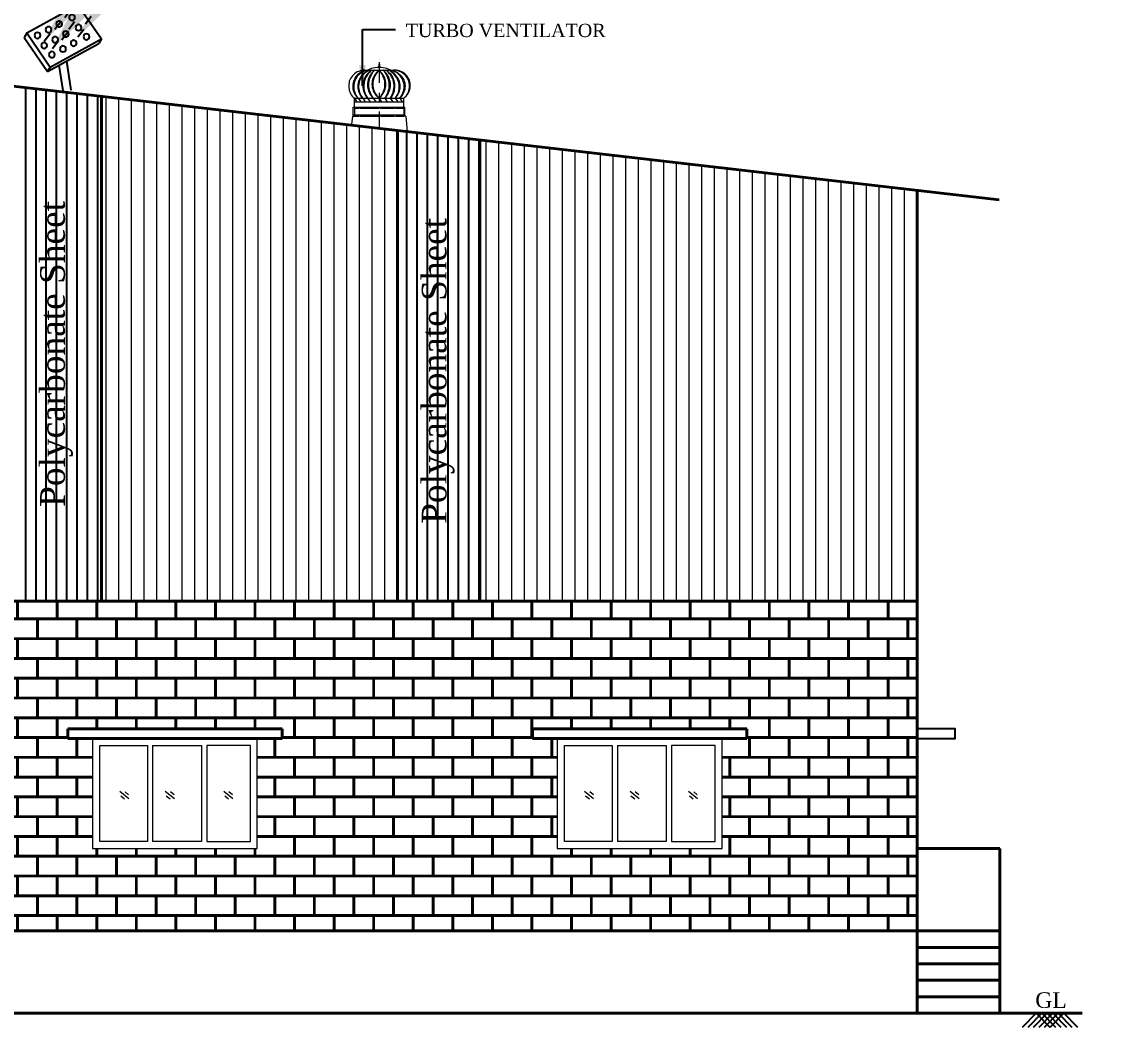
# Model space of a CAD drawing. Header units: metres. Extents: x 98347 to 98865, y -7394 to -7177.
# Drawn here: x 98557.25 to 98570.36, y -7311.51 to -7299.31 of the extents above; entities that cross this region are included whole.
import ezdxf

# ---------------------------------------------------------------- set-up
doc = ezdxf.new("R2010")
doc.units = ezdxf.units.M
doc.header["$LTSCALE"] = 0.5
doc.header["$MEASUREMENT"] = 0
doc.header["$PDMODE"] = 66
for name, pattern in [('CENTER', [2, 1.25, -0.25, 0.25, -0.25]), ('DASHDOT', [1, 0.5, -0.25, 0, -0.25]), ('DOT2', [0.125, 0, -0.125])]:
    doc.linetypes.add(name, pattern=pattern)
doc.layers.get('0').update_dxf_attribs({"color": 30, "lineweight": 40})
for name, color, linetype in [('BLK_1_PLINTH_HEIGHT', 7, 'Continuous'), ('CEN-LI', 7, 'CENTER'), ('COLUMN', 5, 'Continuous'), ('JSC-1A-Thin', 254, 'Continuous'), ('JSC-F-Hatch', 250, 'Continuous'), ('LINE', 7, 'Continuous'), ('OBJ', 5, 'Continuous')]:
    doc.layers.add(name, color=color, linetype=linetype)
for name, color, linetype, lineweight in [('DIM', 5, 'Continuous', 25), ('HAT', 8, 'Continuous', 18), ('JSC-S-Joinerys', 126, 'Continuous', 18), ('TEXT', 11, 'Continuous', 30)]:
    doc.layers.add(name, color=color, linetype=linetype, lineweight=lineweight)
doc.styles.add('DIM', font='times.ttf')
doc.styles.add('RAM', font='dutchi.ttf')
doc.styles.get("Standard").update_dxf_attribs({"font": 'times.ttf'})
doc.styles.add('style1', font='pala.ttf')
doc.dimstyles.new('Copy(5) of Standard1', dxfattribs={"dimtxt": 9, "dimasz": 12, "dimexe": 0, "dimexo": 0, "dimgap": 0.8, "dimtad": 2, "dimtoh": 1, "dimdec": 1, "dimlfac": 1.025, "dimzin": 0, "dimdsep": 46, "dimlunit": 4, "dimtxsty": 'style1', "dimcen": 0, "dimclrd": 4, "dimclre": 4, "dimclrt": 3, "dimazin": 0, "dimtfac": 1, "dimtdec": 1, "dimtofl": 0, "dimtmove": 1, "dimatfit": 2, "dimfxl": 0, "dimfrac": 2, "dimtolj": 1, "dimtzin": 0, "dimlwd": -1, "dimlwe": -1, "dimarcsym": 0})
doc.dimstyles.get("Standard").update_dxf_attribs({"dimtxt": 0.18, "dimasz": 0.18, "dimexe": 0.18, "dimexo": 0.0625, "dimgap": 0.09, "dimtad": 0, "dimtih": 1, "dimtoh": 1, "dimdec": 4, "dimzin": 0, "dimdsep": 46, "dimlunit": 4, "dimtxsty": 'Standard', "dimcen": 0.09, "dimadec": 0, "dimazin": 0, "dimtfac": 1, "dimtdec": 4, "dimtofl": 0, "dimtmove": 0, "dimatfit": 3, "dimfxl": 0, "dimtolj": 1, "dimtzin": 0, "dimarcsym": 0})
doc.dimstyles.new('Standard$0', dxfattribs={"dimtxt": 0.08, "dimasz": 0.05, "dimexe": 0.02, "dimexo": 0.05, "dimgap": 0.09, "dimtad": 0, "dimtih": 1, "dimtoh": 1, "dimzin": 0, "dimdsep": 46, "dimtxsty": 'Standard', "dimcen": 0.09, "dimclrd": 7, "dimclre": 7, "dimclrt": 7, "dimadec": 0, "dimazin": 0, "dimtfac": 1, "dimtofl": 0, "dimtmove": 0, "dimatfit": 3, "dimfxl": 0, "dimtolj": 1, "dimtzin": 0, "dimarcsym": 0})
pattern_1 = [(90, (124440.30215, 3280.62256), (0.125, 0), [])]

# ---------------------------------------------------------------- blocks, each defined once
blk = doc.blocks.new('VGSGGG')
at = {"layer": 'JSC-1A-Thin', "lineweight": 9, "extrusion": (-0.000697341, -0.000131776, 1)}
blk.add_line((93333.973, -4535.175, 0), (93333.983, -4535.274), dxfattribs=at)
at = {"layer": 'JSC-1A-Thin', "lineweight": 9, "extrusion": (-0.000697341, -0.000131776, 1), "elevation": -64.488}
for points in [[(93333.485, -4534.626), (93333.507, -4534.616), (93333.531, -4534.607), (93333.554, -4534.6), (93333.577, -4534.595), (93333.602, -4534.592), (93333.626, -4534.591), (93333.65, -4534.592), (93333.675, -4534.595), (93333.698, -4534.6), (93333.722, -4534.607), (93333.745, -4534.616), (93333.767, -4534.626)], [(93333.638, -4534.583), (93333.615, -4534.583), (93333.615, -4534.591), (93333.638, -4534.591), (93333.638, -4534.583)], [(93333.631, -4534.554), (93333.622, -4534.554)], [(93333.622, -4534.554), (93333.622, -4534.583)], [(93333.631, -4534.554), (93333.631, -4534.583)], [(93333.327, -4534.965), (93333.312, -4534.954), (93333.299, -4534.94), (93333.286, -4534.926), (93333.276, -4534.911), (93333.266, -4534.894), (93333.259, -4534.878), (93333.254, -4534.859), (93333.25, -4534.84), (93333.248, -4534.821), (93333.248, -4534.802), (93333.25, -4534.783), (93333.254, -4534.765), (93333.259, -4534.747), (93333.267, -4534.73), (93333.276, -4534.714), (93333.287, -4534.698), (93333.3, -4534.683), (93333.313, -4534.671), (93333.328, -4534.659), (93333.343, -4534.65), (93333.361, -4534.641), (93333.378, -4534.634), (93333.397, -4534.629), (93333.415, -4534.626), (93333.434, -4534.625), (93333.453, -4534.626)], [(93333.326, -4534.966), (93333.312, -4534.954), (93333.299, -4534.939), (93333.288, -4534.924), (93333.278, -4534.908), (93333.27, -4534.89), (93333.265, -4534.873), (93333.26, -4534.855), (93333.257, -4534.836), (93333.257, -4534.817), (93333.258, -4534.798), (93333.261, -4534.779), (93333.266, -4534.76), (93333.272, -4534.743), (93333.281, -4534.725), (93333.291, -4534.709), (93333.302, -4534.695), (93333.315, -4534.681), (93333.329, -4534.668), (93333.345, -4534.656), (93333.361, -4534.647), (93333.378, -4534.64), (93333.396, -4534.633), (93333.415, -4534.629), (93333.433, -4534.627), (93333.452, -4534.626)], [(93333.489, -4534.626), (93333.47, -4534.628), (93333.451, -4534.633), (93333.433, -4534.639), (93333.416, -4534.647), (93333.4, -4534.656), (93333.385, -4534.668), (93333.37, -4534.68), (93333.357, -4534.694), (93333.345, -4534.708), (93333.336, -4534.725), (93333.327, -4534.742), (93333.32, -4534.76), (93333.315, -4534.778), (93333.312, -4534.797), (93333.311, -4534.816), (93333.312, -4534.835), (93333.314, -4534.853), (93333.318, -4534.872), (93333.324, -4534.89), (93333.332, -4534.907), (93333.341, -4534.924), (93333.351, -4534.939), (93333.364, -4534.954), (93333.378, -4534.966), (93333.365, -4534.951), (93333.353, -4534.935), (93333.343, -4534.918), (93333.336, -4534.9), (93333.329, -4534.881), (93333.324, -4534.862), (93333.322, -4534.842), (93333.322, -4534.821), (93333.323, -4534.802), (93333.326, -4534.783), (93333.332, -4534.763), (93333.339, -4534.745), (93333.347, -4534.727), (93333.358, -4534.71), (93333.37, -4534.695), (93333.384, -4534.68), (93333.398, -4534.666), (93333.414, -4534.655), (93333.432, -4534.645), (93333.45, -4534.637), (93333.468, -4534.631), (93333.488, -4534.627)], [(93333.431, -4534.966), (93333.418, -4534.952), (93333.406, -4534.936), (93333.395, -4534.918), (93333.387, -4534.9), (93333.38, -4534.882), (93333.375, -4534.862), (93333.372, -4534.842), (93333.372, -4534.823), (93333.372, -4534.802), (93333.375, -4534.782), (93333.38, -4534.763), (93333.387, -4534.744), (93333.395, -4534.726), (93333.405, -4534.709), (93333.418, -4534.693), (93333.431, -4534.678), (93333.445, -4534.664), (93333.461, -4534.652), (93333.478, -4534.642), (93333.496, -4534.633), (93333.515, -4534.627)], [(93333.431, -4534.965), (93333.419, -4534.949), (93333.409, -4534.933), (93333.399, -4534.915), (93333.392, -4534.896), (93333.387, -4534.875), (93333.383, -4534.855), (93333.381, -4534.836), (93333.381, -4534.815), (93333.383, -4534.794), (93333.387, -4534.775), (93333.393, -4534.755), (93333.401, -4534.736), (93333.41, -4534.719), (93333.421, -4534.701), (93333.433, -4534.685), (93333.447, -4534.671), (93333.463, -4534.657), (93333.479, -4534.645), (93333.497, -4534.635), (93333.515, -4534.626)], [(93333.489, -4534.966), (93333.477, -4534.951), (93333.465, -4534.933), (93333.456, -4534.915), (93333.447, -4534.896), (93333.441, -4534.875), (93333.437, -4534.855), (93333.433, -4534.835), (93333.433, -4534.815), (93333.434, -4534.793), (93333.437, -4534.773), (93333.442, -4534.753), (93333.45, -4534.733), (93333.458, -4534.714), (93333.468, -4534.696), (93333.481, -4534.679), (93333.494, -4534.664), (93333.51, -4534.65), (93333.525, -4534.637), (93333.543, -4534.625)], [(93333.492, -4534.966), (93333.48, -4534.949), (93333.47, -4534.93), (93333.461, -4534.911), (93333.455, -4534.89), (93333.45, -4534.87), (93333.446, -4534.848), (93333.445, -4534.827), (93333.445, -4534.806), (93333.447, -4534.785), (93333.451, -4534.765), (93333.457, -4534.744), (93333.465, -4534.724), (93333.475, -4534.705), (93333.485, -4534.687), (93333.498, -4534.67), (93333.512, -4534.654), (93333.527, -4534.639), (93333.543, -4534.625)], [(93333.799, -4534.626), (93333.453, -4534.626)], [(93333.558, -4534.967), (93333.544, -4534.952), (93333.532, -4534.936), (93333.521, -4534.919), (93333.511, -4534.901), (93333.503, -4534.882), (93333.497, -4534.863), (93333.493, -4534.843), (93333.489, -4534.823), (93333.489, -4534.802), (93333.489, -4534.782), (93333.493, -4534.762), (93333.498, -4534.742), (93333.504, -4534.723), (93333.512, -4534.704), (93333.523, -4534.687), (93333.533, -4534.67), (93333.547, -4534.654), (93333.561, -4534.639), (93333.577, -4534.626)], [(93333.559, -4534.966), (93333.546, -4534.949), (93333.534, -4534.93), (93333.524, -4534.91), (93333.516, -4534.89), (93333.51, -4534.869), (93333.505, -4534.847), (93333.502, -4534.825), (93333.502, -4534.803), (93333.503, -4534.781), (93333.506, -4534.76), (93333.511, -4534.737), (93333.518, -4534.717), (93333.526, -4534.697), (93333.537, -4534.677), (93333.548, -4534.659), (93333.562, -4534.641), (93333.577, -4534.625)], [(93333.63, -4534.965), (93333.615, -4534.953), (93333.601, -4534.939), (93333.588, -4534.925), (93333.577, -4534.909), (93333.567, -4534.891), (93333.558, -4534.873), (93333.552, -4534.855), (93333.548, -4534.836), (93333.544, -4534.816), (93333.544, -4534.796), (93333.544, -4534.776), (93333.548, -4534.757), (93333.552, -4534.737), (93333.558, -4534.719), (93333.566, -4534.701), (93333.575, -4534.684), (93333.586, -4534.668), (93333.599, -4534.653), (93333.613, -4534.639), (93333.629, -4534.626)], [(93333.63, -4534.966), (93333.615, -4534.951), (93333.602, -4534.935), (93333.589, -4534.917), (93333.579, -4534.899), (93333.57, -4534.88), (93333.564, -4534.859), (93333.558, -4534.838), (93333.556, -4534.817), (93333.555, -4534.796), (93333.556, -4534.775), (93333.558, -4534.754), (93333.564, -4534.733), (93333.57, -4534.713), (93333.579, -4534.693), (93333.589, -4534.675), (93333.602, -4534.657), (93333.615, -4534.641), (93333.63, -4534.626)], [(93333.627, -4534.626), (93333.642, -4534.639), (93333.656, -4534.653), (93333.669, -4534.668), (93333.68, -4534.684), (93333.69, -4534.701), (93333.698, -4534.719), (93333.704, -4534.737), (93333.708, -4534.757), (93333.711, -4534.776), (93333.712, -4534.796), (93333.711, -4534.816), (93333.708, -4534.836), (93333.703, -4534.855), (93333.697, -4534.873), (93333.689, -4534.891), (93333.679, -4534.909), (93333.668, -4534.925), (93333.655, -4534.939), (93333.641, -4534.953), (93333.625, -4534.965)], [(93333.626, -4534.626), (93333.642, -4534.641), (93333.655, -4534.657), (93333.667, -4534.675), (93333.677, -4534.693), (93333.686, -4534.713), (93333.693, -4534.733), (93333.698, -4534.754), (93333.701, -4534.775), (93333.702, -4534.796), (93333.701, -4534.817), (93333.698, -4534.838), (93333.693, -4534.859), (93333.686, -4534.88), (93333.677, -4534.899), (93333.667, -4534.917), (93333.655, -4534.935), (93333.642, -4534.951), (93333.626, -4534.966)], [(93333.679, -4534.626), (93333.694, -4534.639), (93333.709, -4534.654), (93333.722, -4534.67), (93333.733, -4534.687), (93333.743, -4534.704), (93333.751, -4534.723), (93333.758, -4534.742), (93333.763, -4534.762), (93333.766, -4534.782), (93333.767, -4534.802), (93333.766, -4534.823), (93333.763, -4534.843), (93333.759, -4534.863), (93333.753, -4534.882), (93333.744, -4534.901), (93333.735, -4534.919), (93333.723, -4534.936), (93333.711, -4534.952), (93333.697, -4534.967)], [(93333.679, -4534.625), (93333.694, -4534.641), (93333.708, -4534.659), (93333.72, -4534.677), (93333.73, -4534.697), (93333.739, -4534.717), (93333.745, -4534.737), (93333.751, -4534.76), (93333.753, -4534.781), (93333.755, -4534.803), (93333.754, -4534.825), (93333.751, -4534.847), (93333.747, -4534.869), (93333.74, -4534.89), (93333.732, -4534.91), (93333.722, -4534.93), (93333.711, -4534.949), (93333.697, -4534.966)], [(93333.713, -4534.625), (93333.73, -4534.637), (93333.746, -4534.65), (93333.761, -4534.664), (93333.775, -4534.679), (93333.787, -4534.696), (93333.797, -4534.714), (93333.806, -4534.733), (93333.813, -4534.753), (93333.818, -4534.773), (93333.822, -4534.793), (93333.823, -4534.815), (93333.822, -4534.835), (93333.82, -4534.855), (93333.815, -4534.875), (93333.809, -4534.896), (93333.8, -4534.915), (93333.79, -4534.933), (93333.779, -4534.951), (93333.766, -4534.966)], [(93333.713, -4534.625), (93333.729, -4534.639), (93333.744, -4534.654), (93333.758, -4534.67), (93333.77, -4534.687), (93333.781, -4534.705), (93333.79, -4534.724), (93333.799, -4534.744), (93333.805, -4534.765), (93333.808, -4534.785), (93333.811, -4534.806), (93333.811, -4534.827), (93333.81, -4534.848), (93333.806, -4534.87), (93333.801, -4534.89), (93333.794, -4534.911), (93333.786, -4534.93), (93333.776, -4534.949), (93333.763, -4534.966)], [(93333.74, -4534.626), (93333.759, -4534.635), (93333.776, -4534.645), (93333.793, -4534.657), (93333.808, -4534.671), (93333.822, -4534.685), (93333.834, -4534.701), (93333.845, -4534.719), (93333.855, -4534.736), (93333.862, -4534.755), (93333.868, -4534.775), (93333.872, -4534.794), (93333.875, -4534.815), (93333.875, -4534.836), (93333.872, -4534.855), (93333.869, -4534.875), (93333.863, -4534.896), (93333.857, -4534.915), (93333.847, -4534.933), (93333.836, -4534.949), (93333.824, -4534.965)], [(93333.74, -4534.627), (93333.759, -4534.633), (93333.778, -4534.642), (93333.794, -4534.652), (93333.811, -4534.664), (93333.825, -4534.678), (93333.838, -4534.693), (93333.851, -4534.709), (93333.861, -4534.726), (93333.869, -4534.744), (93333.876, -4534.763), (93333.88, -4534.782), (93333.884, -4534.802), (93333.884, -4534.823), (93333.884, -4534.842), (93333.88, -4534.862), (93333.876, -4534.882), (93333.869, -4534.9), (93333.86, -4534.918), (93333.85, -4534.936), (93333.838, -4534.952), (93333.824, -4534.966)], [(93333.767, -4534.626), (93333.786, -4534.628), (93333.805, -4534.633), (93333.823, -4534.639), (93333.84, -4534.647), (93333.857, -4534.656), (93333.872, -4534.668), (93333.886, -4534.68), (93333.899, -4534.694), (93333.912, -4534.708), (93333.921, -4534.725), (93333.93, -4534.742), (93333.936, -4534.76), (93333.941, -4534.778), (93333.944, -4534.797), (93333.945, -4534.816), (93333.945, -4534.835), (93333.943, -4534.853), (93333.939, -4534.872), (93333.932, -4534.89), (93333.924, -4534.907), (93333.916, -4534.924), (93333.905, -4534.939), (93333.893, -4534.954), (93333.878, -4534.966)], [(93333.767, -4534.627), (93333.787, -4534.631), (93333.805, -4534.637), (93333.824, -4534.645), (93333.841, -4534.655), (93333.857, -4534.666), (93333.872, -4534.68), (93333.886, -4534.695), (93333.897, -4534.71), (93333.908, -4534.727), (93333.917, -4534.745), (93333.924, -4534.763), (93333.93, -4534.783), (93333.932, -4534.802), (93333.934, -4534.821), (93333.933, -4534.842), (93333.931, -4534.862), (93333.926, -4534.881), (93333.92, -4534.9), (93333.912, -4534.918), (93333.903, -4534.935), (93333.891, -4534.951), (93333.878, -4534.966)], [(93333.799, -4534.626), (93333.818, -4534.627), (93333.836, -4534.629), (93333.856, -4534.633), (93333.873, -4534.64), (93333.891, -4534.647), (93333.907, -4534.656), (93333.923, -4534.668), (93333.937, -4534.681), (93333.95, -4534.695), (93333.961, -4534.709), (93333.971, -4534.725), (93333.98, -4534.743), (93333.987, -4534.76), (93333.991, -4534.779), (93333.994, -4534.798), (93333.995, -4534.817), (93333.995, -4534.836), (93333.991, -4534.855), (93333.987, -4534.873), (93333.981, -4534.89), (93333.973, -4534.908), (93333.964, -4534.924), (93333.953, -4534.939), (93333.94, -4534.954), (93333.926, -4534.966)], [(93333.926, -4534.966), (93333.326, -4534.966)], [(93333.326, -4535.075), (93333.326, -4534.966)], [(93333.376, -4534.966), (93333.345, -4535.009)], [(93333.431, -4534.966), (93333.399, -4535.009)], [(93333.491, -4534.966), (93333.458, -4535.009)], [(93333.558, -4534.966), (93333.527, -4535.009)], [(93333.629, -4534.966), (93333.598, -4535.009)], [(93333.697, -4534.966), (93333.666, -4535.009)], [(93333.766, -4534.966), (93333.734, -4535.009)], [(93333.825, -4534.966), (93333.793, -4535.009)], [(93333.878, -4534.966), (93333.847, -4535.009)], [(93333.926, -4534.966), (93333.895, -4535.009)], [(93333.926, -4535.075), (93333.926, -4534.966)], [(93333.941, -4535.075), (93333.312, -4535.075)], [(93333.312, -4535.17), (93333.941, -4535.17), (93333.941, -4535.075)], [(93333.312, -4535.17), (93333.312, -4535.075)], [(93333.926, -4535.009), (93333.326, -4535.009)], [(93333.328, -4535.085), (93333.326, -4535.085)], [(93333.326, -4535.085), (93333.326, -4535.087)], [(93333.326, -4535.088), (93333.326, -4535.089)], [(93333.326, -4535.091), (93333.326, -4535.092)], [(93333.326, -4535.093), (93333.326, -4535.095)], [(93333.326, -4535.095), (93333.326, -4535.098)], [(93333.326, -4535.099), (93333.326, -4535.1)], [(93333.326, -4535.101), (93333.326, -4535.103)], [(93333.326, -4535.103), (93333.326, -4535.106)], [(93333.326, -4535.107), (93333.326, -4535.108)], [(93333.326, -4535.11), (93333.326, -4535.111)], [(93333.326, -4535.112), (93333.326, -4535.114)], [(93333.326, -4535.115), (93333.326, -4535.117)], [(93333.326, -4535.118), (93333.326, -4535.119)], [(93333.326, -4535.12), (93333.326, -4535.122)], [(93333.33, -4535.085), (93333.328, -4535.085)], [(93333.332, -4535.085), (93333.331, -4535.085)], [(93333.336, -4535.085), (93333.333, -4535.085)], [(93333.338, -4535.085), (93333.337, -4535.085)], [(93333.341, -4535.085), (93333.339, -4535.085)], [(93333.343, -4535.085), (93333.341, -4535.085)], [(93333.347, -4535.085), (93333.345, -4535.085)], [(93333.349, -4535.085), (93333.347, -4535.085)], [(93333.351, -4535.085), (93333.35, -4535.085)], [(93333.355, -4535.085), (93333.352, -4535.085)], [(93333.357, -4535.085), (93333.355, -4535.085)], [(93333.36, -4535.085), (93333.358, -4535.085)], [(93333.363, -4535.085), (93333.36, -4535.085)], [(93333.366, -4535.085), (93333.364, -4535.085)], [(93333.368, -4535.085), (93333.366, -4535.085)], [(93333.37, -4535.085), (93333.369, -4535.085)], [(93333.374, -4535.085), (93333.372, -4535.085)], [(93333.376, -4535.085), (93333.374, -4535.085)], [(93333.378, -4535.085), (93333.377, -4535.085)], [(93333.382, -4535.085), (93333.379, -4535.085)], [(93333.385, -4535.085), (93333.383, -4535.085)], [(93333.387, -4535.085), (93333.385, -4535.085)], [(93333.39, -4535.085), (93333.388, -4535.085)], [(93333.393, -4535.085), (93333.391, -4535.085)], [(93333.395, -4535.085), (93333.393, -4535.085)], [(93333.397, -4535.085), (93333.396, -4535.085)], [(93333.401, -4535.085), (93333.398, -4535.085)], [(93333.404, -4535.085), (93333.401, -4535.085)], [(93333.406, -4535.085), (93333.404, -4535.085)], [(93333.409, -4535.085), (93333.407, -4535.085)], [(93333.412, -4535.085), (93333.41, -4535.085)], [(93333.414, -4535.085), (93333.412, -4535.085)], [(93333.416, -4535.085), (93333.415, -4535.085)], [(93333.42, -4535.085), (93333.418, -4535.085)], [(93333.422, -4535.085), (93333.42, -4535.085)], [(93333.424, -4535.085), (93333.423, -4535.085)], [(93333.428, -4535.085), (93333.427, -4535.085)], [(93333.431, -4535.085), (93333.429, -4535.085)], [(93333.433, -4535.085), (93333.431, -4535.085)], [(93333.436, -4535.085), (93333.434, -4535.085)], [(93333.439, -4535.085), (93333.437, -4535.085)], [(93333.441, -4535.085), (93333.439, -4535.085)], [(93333.443, -4535.085), (93333.442, -4535.085)], [(93333.447, -4535.085), (93333.445, -4535.085)], [(93333.45, -4535.085), (93333.447, -4535.085)], [(93333.452, -4535.085), (93333.45, -4535.085)], [(93333.455, -4535.085), (93333.453, -4535.085)], [(93333.458, -4535.085), (93333.456, -4535.085)], [(93333.46, -4535.085), (93333.458, -4535.085)], [(93333.463, -4535.085), (93333.461, -4535.085)], [(93333.466, -4535.085), (93333.464, -4535.085)], [(93333.468, -4535.085), (93333.466, -4535.085)], [(93333.47, -4535.085), (93333.469, -4535.085)], [(93333.474, -4535.085), (93333.473, -4535.085)], [(93333.477, -4535.085), (93333.475, -4535.085)], [(93333.479, -4535.085), (93333.477, -4535.085)], [(93333.482, -4535.085), (93333.48, -4535.085)], [(93333.485, -4535.085), (93333.483, -4535.085)], [(93333.487, -4535.085), (93333.485, -4535.085)], [(93333.489, -4535.085), (93333.488, -4535.085)], [(93333.493, -4535.085), (93333.491, -4535.085)], [(93333.496, -4535.085), (93333.493, -4535.085)], [(93333.498, -4535.085), (93333.496, -4535.085)], [(93333.501, -4535.085), (93333.5, -4535.085)], [(93333.504, -4535.085), (93333.502, -4535.085)], [(93333.506, -4535.085), (93333.504, -4535.085)], [(93333.509, -4535.085), (93333.507, -4535.085)], [(93333.512, -4535.085), (93333.51, -4535.085)], [(93333.514, -4535.085), (93333.512, -4535.085)], [(93333.518, -4535.085), (93333.515, -4535.085)], [(93333.52, -4535.085), (93333.519, -4535.085)], [(93333.523, -4535.085), (93333.521, -4535.085)], [(93333.525, -4535.085), (93333.523, -4535.085)], [(93333.528, -4535.085), (93333.526, -4535.085)], [(93333.531, -4535.085), (93333.529, -4535.085)], [(93333.533, -4535.085), (93333.531, -4535.085)], [(93333.537, -4535.085), (93333.534, -4535.085)], [(93333.539, -4535.085), (93333.537, -4535.085)], [(93333.542, -4535.085), (93333.54, -4535.085)], [(93333.544, -4535.085), (93333.542, -4535.085)], [(93333.548, -4535.085), (93333.546, -4535.085)], [(93333.55, -4535.085), (93333.548, -4535.085)], [(93333.552, -4535.085), (93333.55, -4535.085)], [(93333.556, -4535.085), (93333.553, -4535.085)], [(93333.558, -4535.085), (93333.556, -4535.085)], [(93333.56, -4535.085), (93333.559, -4535.085)], [(93333.564, -4535.085), (93333.561, -4535.085)], [(93333.567, -4535.085), (93333.565, -4535.085)], [(93333.569, -4535.085), (93333.567, -4535.085)], [(93333.571, -4535.085), (93333.569, -4535.085)], [(93333.575, -4535.085), (93333.573, -4535.085)], [(93333.577, -4535.085), (93333.575, -4535.085)], [(93333.579, -4535.085), (93333.578, -4535.085)], [(93333.583, -4535.085), (93333.58, -4535.085)], [(93333.585, -4535.085), (93333.583, -4535.085)], [(93333.588, -4535.085), (93333.586, -4535.085)], [(93333.591, -4535.085), (93333.588, -4535.085)], [(93333.594, -4535.085), (93333.592, -4535.085)], [(93333.596, -4535.085), (93333.594, -4535.085)], [(93333.598, -4535.085), (93333.597, -4535.085)], [(93333.602, -4535.085), (93333.599, -4535.085)], [(93333.604, -4535.085), (93333.602, -4535.085)], [(93333.606, -4535.085), (93333.605, -4535.085)], [(93333.61, -4535.085), (93333.607, -4535.085)], [(93333.613, -4535.085), (93333.611, -4535.085)], [(93333.615, -4535.085), (93333.613, -4535.085)], [(93333.617, -4535.085), (93333.616, -4535.085)], [(93333.621, -4535.085), (93333.619, -4535.085)], [(93333.623, -4535.085), (93333.621, -4535.085)], [(93333.625, -4535.085), (93333.624, -4535.085)], [(93333.629, -4535.085), (93333.626, -4535.085)], [(93333.631, -4535.085), (93333.629, -4535.085)], [(93333.633, -4535.085), (93333.632, -4535.085)], [(93333.637, -4535.085), (93333.635, -4535.085)], [(93333.64, -4535.085), (93333.638, -4535.085)], [(93333.642, -4535.085), (93333.64, -4535.085)], [(93333.644, -4535.085), (93333.643, -4535.085)], [(93333.648, -4535.085), (93333.646, -4535.085)], [(93333.65, -4535.085), (93333.648, -4535.085)], [(93333.652, -4535.085), (93333.651, -4535.085)], [(93333.656, -4535.085), (93333.654, -4535.085)], [(93333.659, -4535.085), (93333.656, -4535.085)], [(93333.661, -4535.085), (93333.659, -4535.085)], [(93333.664, -4535.085), (93333.662, -4535.085)], [(93333.667, -4535.085), (93333.665, -4535.085)], [(93333.669, -4535.085), (93333.667, -4535.085)], [(93333.671, -4535.085), (93333.67, -4535.085)], [(93333.675, -4535.085), (93333.673, -4535.085)], [(93333.677, -4535.085), (93333.675, -4535.085)], [(93333.68, -4535.085), (93333.678, -4535.085)], [(93333.683, -4535.085), (93333.681, -4535.085)], [(93333.686, -4535.085), (93333.684, -4535.085)], [(93333.688, -4535.085), (93333.686, -4535.085)], [(93333.69, -4535.085), (93333.689, -4535.085)], [(93333.694, -4535.085), (93333.692, -4535.085)], [(93333.696, -4535.085), (93333.694, -4535.085)], [(93333.699, -4535.085), (93333.697, -4535.085)], [(93333.702, -4535.085), (93333.7, -4535.085)], [(93333.705, -4535.085), (93333.702, -4535.085)], [(93333.707, -4535.085), (93333.705, -4535.085)], [(93333.71, -4535.085), (93333.708, -4535.085)], [(93333.713, -4535.085), (93333.711, -4535.085)], [(93333.715, -4535.085), (93333.713, -4535.085)], [(93333.719, -4535.085), (93333.716, -4535.085)], [(93333.721, -4535.085), (93333.719, -4535.085)], [(93333.723, -4535.085), (93333.721, -4535.085)], [(93333.726, -4535.085), (93333.724, -4535.085)], [(93333.729, -4535.085), (93333.727, -4535.085)], [(93333.732, -4535.085), (93333.73, -4535.085)], [(93333.734, -4535.085), (93333.732, -4535.085)], [(93333.738, -4535.085), (93333.735, -4535.085)], [(93333.74, -4535.085), (93333.738, -4535.085)], [(93333.742, -4535.085), (93333.74, -4535.085)], [(93333.745, -4535.085), (93333.743, -4535.085)], [(93333.748, -4535.085), (93333.746, -4535.085)], [(93333.751, -4535.085), (93333.749, -4535.085)], [(93333.753, -4535.085), (93333.751, -4535.085)], [(93333.757, -4535.085), (93333.754, -4535.085)], [(93333.759, -4535.085), (93333.757, -4535.085)], [(93333.761, -4535.085), (93333.759, -4535.085)], [(93333.765, -4535.085), (93333.762, -4535.085)], [(93333.767, -4535.085), (93333.765, -4535.085)], [(93333.769, -4535.085), (93333.768, -4535.085)], [(93333.772, -4535.085), (93333.77, -4535.085)], [(93333.776, -4535.085), (93333.774, -4535.085)], [(93333.778, -4535.085), (93333.776, -4535.085)], [(93333.78, -4535.085), (93333.778, -4535.085)], [(93333.784, -4535.085), (93333.781, -4535.085)], [(93333.786, -4535.085), (93333.784, -4535.085)], [(93333.788, -4535.085), (93333.787, -4535.085)], [(93333.792, -4535.085), (93333.789, -4535.085)], [(93333.794, -4535.085), (93333.792, -4535.085)], [(93333.797, -4535.085), (93333.795, -4535.085)], [(93333.799, -4535.085), (93333.797, -4535.085)], [(93333.803, -4535.085), (93333.8, -4535.085)], [(93333.805, -4535.085), (93333.803, -4535.085)], [(93333.807, -4535.085), (93333.806, -4535.085)], [(93333.811, -4535.085), (93333.808, -4535.085)], [(93333.813, -4535.085), (93333.811, -4535.085)], [(93333.815, -4535.085), (93333.814, -4535.085)], [(93333.818, -4535.085), (93333.816, -4535.085)], [(93333.822, -4535.085), (93333.82, -4535.085)], [(93333.824, -4535.085), (93333.822, -4535.085)], [(93333.826, -4535.085), (93333.825, -4535.085)], [(93333.83, -4535.085), (93333.827, -4535.085)], [(93333.832, -4535.085), (93333.83, -4535.085)], [(93333.834, -4535.085), (93333.833, -4535.085)], [(93333.838, -4535.085), (93333.835, -4535.085)], [(93333.84, -4535.085), (93333.838, -4535.085)], [(93333.843, -4535.085), (93333.841, -4535.085)], [(93333.845, -4535.085), (93333.844, -4535.085)], [(93333.849, -4535.085), (93333.847, -4535.085)], [(93333.851, -4535.085), (93333.849, -4535.085)], [(93333.853, -4535.085), (93333.852, -4535.085)], [(93333.857, -4535.085), (93333.854, -4535.085)], [(93333.859, -4535.085), (93333.857, -4535.085)], [(93333.861, -4535.085), (93333.86, -4535.085)], [(93333.865, -4535.085), (93333.863, -4535.085)], [(93333.868, -4535.085), (93333.866, -4535.085)], [(93333.87, -4535.085), (93333.868, -4535.085)], [(93333.872, -4535.085), (93333.871, -4535.085)], [(93333.876, -4535.085), (93333.873, -4535.085)], [(93333.878, -4535.085), (93333.876, -4535.085)], [(93333.88, -4535.085), (93333.879, -4535.085)], [(93333.884, -4535.085), (93333.882, -4535.085)], [(93333.886, -4535.085), (93333.884, -4535.085)], [(93333.889, -4535.085), (93333.887, -4535.085)], [(93333.891, -4535.085), (93333.89, -4535.085)], [(93333.895, -4535.085), (93333.893, -4535.085)], [(93333.897, -4535.085), (93333.895, -4535.085)], [(93333.899, -4535.085), (93333.898, -4535.085)], [(93333.903, -4535.085), (93333.901, -4535.085)], [(93333.905, -4535.085), (93333.903, -4535.085)], [(93333.908, -4535.085), (93333.906, -4535.085)], [(93333.911, -4535.085), (93333.909, -4535.085)], [(93333.914, -4535.085), (93333.912, -4535.085)], [(93333.916, -4535.085), (93333.914, -4535.085)], [(93333.918, -4535.085), (93333.917, -4535.085)], [(93333.922, -4535.085), (93333.92, -4535.085)], [(93333.924, -4535.085), (93333.922, -4535.085)], [(93333.926, -4535.085), (93333.925, -4535.085)], [(93333.926, -4535.085), (93333.926, -4535.087)], [(93333.926, -4535.088), (93333.926, -4535.089)], [(93333.926, -4535.091), (93333.926, -4535.092)], [(93333.926, -4535.093), (93333.926, -4535.095)], [(93333.926, -4535.095), (93333.926, -4535.098)], [(93333.926, -4535.099), (93333.926, -4535.1)], [(93333.926, -4535.101), (93333.926, -4535.103)], [(93333.926, -4535.103), (93333.926, -4535.106)], [(93333.926, -4535.107), (93333.926, -4535.108)], [(93333.926, -4535.11), (93333.926, -4535.111)], [(93333.926, -4535.112), (93333.926, -4535.114)], [(93333.926, -4535.115), (93333.926, -4535.117)], [(93333.926, -4535.118), (93333.926, -4535.119)], [(93333.926, -4535.12), (93333.926, -4535.122)], [(93333.301, -4535.184), (93333.287, -4535.372)], [(93333.301, -4535.184), (93333.326, -4535.184)], [(93333.326, -4535.122), (93333.326, -4535.125)], [(93333.326, -4535.126), (93333.326, -4535.127)], [(93333.326, -4535.128), (93333.326, -4535.13)], [(93333.326, -4535.13), (93333.326, -4535.133)], [(93333.326, -4535.134), (93333.326, -4535.136)], [(93333.326, -4535.137), (93333.326, -4535.138)], [(93333.326, -4535.139), (93333.326, -4535.141)], [(93333.326, -4535.141), (93333.326, -4535.144)], [(93333.326, -4535.145), (93333.326, -4535.146)], [(93333.326, -4535.147), (93333.326, -4535.149)], [(93333.326, -4535.149), (93333.326, -4535.152)], [(93333.326, -4535.153), (93333.326, -4535.155)], [(93333.326, -4535.156), (93333.326, -4535.157)], [(93333.326, -4535.158), (93333.326, -4535.16)], [(93333.326, -4535.161), (93333.326, -4535.163)], [(93333.326, -4535.164), (93333.326, -4535.165)], [(93333.326, -4535.166), (93333.326, -4535.168)], [(93333.326, -4535.168), (93333.326, -4535.171)], [(93333.326, -4535.172), (93333.326, -4535.174)], [(93333.326, -4535.174), (93333.326, -4535.176)], [(93333.326, -4535.177), (93333.326, -4535.179)], [(93333.326, -4535.18), (93333.326, -4535.182)], [(93333.326, -4535.183), (93333.326, -4535.184)], [(93333.328, -4535.184), (93333.326, -4535.184)], [(93333.33, -4535.184), (93333.328, -4535.184)], [(93333.332, -4535.184), (93333.331, -4535.184)], [(93333.336, -4535.184), (93333.333, -4535.184)], [(93333.338, -4535.184), (93333.337, -4535.184)], [(93333.341, -4535.184), (93333.339, -4535.184)], [(93333.343, -4535.184), (93333.341, -4535.184)], [(93333.347, -4535.184), (93333.345, -4535.184)], [(93333.349, -4535.184), (93333.347, -4535.184)], [(93333.351, -4535.184), (93333.35, -4535.184)], [(93333.355, -4535.184), (93333.352, -4535.184)], [(93333.357, -4535.184), (93333.355, -4535.184)], [(93333.36, -4535.184), (93333.358, -4535.184)], [(93333.363, -4535.184), (93333.36, -4535.184)], [(93333.366, -4535.184), (93333.364, -4535.184)], [(93333.368, -4535.184), (93333.366, -4535.184)], [(93333.37, -4535.184), (93333.369, -4535.184)], [(93333.374, -4535.184), (93333.372, -4535.184)], [(93333.376, -4535.184), (93333.374, -4535.184)], [(93333.378, -4535.184), (93333.377, -4535.184)], [(93333.382, -4535.184), (93333.379, -4535.184)], [(93333.385, -4535.184), (93333.383, -4535.184)], [(93333.387, -4535.184), (93333.385, -4535.184)], [(93333.39, -4535.184), (93333.388, -4535.184)], [(93333.393, -4535.184), (93333.391, -4535.184)], [(93333.395, -4535.184), (93333.393, -4535.184)], [(93333.397, -4535.184), (93333.396, -4535.184)], [(93333.401, -4535.184), (93333.398, -4535.184)], [(93333.404, -4535.184), (93333.401, -4535.184)], [(93333.406, -4535.184), (93333.404, -4535.184)], [(93333.409, -4535.184), (93333.407, -4535.184)], [(93333.412, -4535.184), (93333.41, -4535.184)], [(93333.414, -4535.184), (93333.412, -4535.184)], [(93333.416, -4535.184), (93333.415, -4535.184)], [(93333.42, -4535.184), (93333.418, -4535.184)], [(93333.422, -4535.184), (93333.42, -4535.184)], [(93333.424, -4535.184), (93333.423, -4535.184)], [(93333.428, -4535.184), (93333.427, -4535.184)], [(93333.431, -4535.184), (93333.429, -4535.184)], [(93333.433, -4535.184), (93333.431, -4535.184)], [(93333.436, -4535.184), (93333.434, -4535.184)], [(93333.439, -4535.184), (93333.437, -4535.184)], [(93333.441, -4535.184), (93333.439, -4535.184)], [(93333.443, -4535.184), (93333.442, -4535.184)], [(93333.447, -4535.184), (93333.445, -4535.184)], [(93333.45, -4535.184), (93333.447, -4535.184)], [(93333.452, -4535.184), (93333.45, -4535.184)], [(93333.455, -4535.184), (93333.453, -4535.184)], [(93333.458, -4535.184), (93333.456, -4535.184)], [(93333.46, -4535.184), (93333.458, -4535.184)], [(93333.463, -4535.184), (93333.461, -4535.184)], [(93333.466, -4535.184), (93333.464, -4535.184)], [(93333.468, -4535.184), (93333.466, -4535.184)], [(93333.47, -4535.184), (93333.469, -4535.184)], [(93333.474, -4535.184), (93333.473, -4535.184)], [(93333.477, -4535.184), (93333.475, -4535.184)], [(93333.479, -4535.184), (93333.477, -4535.184)], [(93333.482, -4535.184), (93333.48, -4535.184)], [(93333.485, -4535.184), (93333.483, -4535.184)], [(93333.487, -4535.184), (93333.485, -4535.184)], [(93333.489, -4535.184), (93333.488, -4535.184)], [(93333.493, -4535.184), (93333.491, -4535.184)], [(93333.496, -4535.184), (93333.493, -4535.184)], [(93333.498, -4535.184), (93333.496, -4535.184)], [(93333.501, -4535.184), (93333.5, -4535.184)], [(93333.504, -4535.184), (93333.502, -4535.184)], [(93333.506, -4535.184), (93333.504, -4535.184)], [(93333.509, -4535.184), (93333.507, -4535.184)], [(93333.512, -4535.184), (93333.51, -4535.184)], [(93333.514, -4535.184), (93333.512, -4535.184)], [(93333.518, -4535.184), (93333.515, -4535.184)], [(93333.52, -4535.184), (93333.519, -4535.184)], [(93333.523, -4535.184), (93333.521, -4535.184)], [(93333.525, -4535.184), (93333.523, -4535.184)], [(93333.528, -4535.184), (93333.526, -4535.184)], [(93333.531, -4535.184), (93333.529, -4535.184)], [(93333.533, -4535.184), (93333.531, -4535.184)], [(93333.537, -4535.184), (93333.534, -4535.184)], [(93333.539, -4535.184), (93333.537, -4535.184)], [(93333.542, -4535.184), (93333.54, -4535.184)], [(93333.544, -4535.184), (93333.542, -4535.184)], [(93333.548, -4535.184), (93333.546, -4535.184)], [(93333.55, -4535.184), (93333.548, -4535.184)], [(93333.552, -4535.184), (93333.55, -4535.184)], [(93333.556, -4535.184), (93333.553, -4535.184)], [(93333.558, -4535.184), (93333.556, -4535.184)], [(93333.56, -4535.184), (93333.559, -4535.184)], [(93333.564, -4535.184), (93333.561, -4535.184)], [(93333.567, -4535.184), (93333.565, -4535.184)], [(93333.569, -4535.184), (93333.567, -4535.184)], [(93333.571, -4535.184), (93333.569, -4535.184)], [(93333.575, -4535.184), (93333.573, -4535.184)], [(93333.577, -4535.184), (93333.575, -4535.184)], [(93333.579, -4535.184), (93333.578, -4535.184)], [(93333.583, -4535.184), (93333.58, -4535.184)], [(93333.585, -4535.184), (93333.583, -4535.184)], [(93333.588, -4535.184), (93333.586, -4535.184)], [(93333.591, -4535.184), (93333.588, -4535.184)], [(93333.594, -4535.184), (93333.592, -4535.184)], [(93333.596, -4535.184), (93333.594, -4535.184)], [(93333.598, -4535.184), (93333.597, -4535.184)], [(93333.602, -4535.184), (93333.599, -4535.184)], [(93333.604, -4535.184), (93333.602, -4535.184)], [(93333.606, -4535.184), (93333.605, -4535.184)], [(93333.61, -4535.184), (93333.607, -4535.184)], [(93333.613, -4535.184), (93333.611, -4535.184)], [(93333.615, -4535.184), (93333.613, -4535.184)], [(93333.617, -4535.184), (93333.616, -4535.184)], [(93333.621, -4535.184), (93333.619, -4535.184)], [(93333.623, -4535.184), (93333.621, -4535.184)], [(93333.625, -4535.184), (93333.624, -4535.184)], [(93333.629, -4535.184), (93333.626, -4535.184)], [(93333.631, -4535.184), (93333.629, -4535.184)], [(93333.633, -4535.184), (93333.632, -4535.184)], [(93333.637, -4535.184), (93333.635, -4535.184)], [(93333.64, -4535.184), (93333.638, -4535.184)], [(93333.642, -4535.184), (93333.64, -4535.184)], [(93333.644, -4535.184), (93333.643, -4535.184)], [(93333.648, -4535.184), (93333.646, -4535.184)], [(93333.65, -4535.184), (93333.648, -4535.184)], [(93333.652, -4535.184), (93333.651, -4535.184)], [(93333.656, -4535.184), (93333.654, -4535.184)], [(93333.659, -4535.184), (93333.656, -4535.184)], [(93333.661, -4535.184), (93333.659, -4535.184)], [(93333.664, -4535.184), (93333.662, -4535.184)], [(93333.667, -4535.184), (93333.665, -4535.184)], [(93333.669, -4535.184), (93333.667, -4535.184)], [(93333.671, -4535.184), (93333.67, -4535.184)], [(93333.675, -4535.184), (93333.673, -4535.184)], [(93333.677, -4535.184), (93333.675, -4535.184)], [(93333.68, -4535.184), (93333.678, -4535.184)], [(93333.683, -4535.184), (93333.681, -4535.184)], [(93333.686, -4535.184), (93333.684, -4535.184)], [(93333.688, -4535.184), (93333.686, -4535.184)], [(93333.69, -4535.184), (93333.689, -4535.184)], [(93333.694, -4535.184), (93333.692, -4535.184)], [(93333.696, -4535.184), (93333.694, -4535.184)], [(93333.699, -4535.184), (93333.697, -4535.184)], [(93333.702, -4535.184), (93333.7, -4535.184)], [(93333.705, -4535.184), (93333.702, -4535.184)], [(93333.707, -4535.184), (93333.705, -4535.184)], [(93333.71, -4535.184), (93333.708, -4535.184)], [(93333.713, -4535.184), (93333.711, -4535.184)], [(93333.715, -4535.184), (93333.713, -4535.184)], [(93333.719, -4535.184), (93333.716, -4535.184)], [(93333.721, -4535.184), (93333.719, -4535.184)], [(93333.723, -4535.184), (93333.721, -4535.184)], [(93333.726, -4535.184), (93333.724, -4535.184)], [(93333.729, -4535.184), (93333.727, -4535.184)], [(93333.732, -4535.184), (93333.73, -4535.184)], [(93333.734, -4535.184), (93333.732, -4535.184)], [(93333.738, -4535.184), (93333.735, -4535.184)], [(93333.74, -4535.184), (93333.738, -4535.184)], [(93333.742, -4535.184), (93333.74, -4535.184)], [(93333.745, -4535.184), (93333.743, -4535.184)], [(93333.748, -4535.184), (93333.746, -4535.184)], [(93333.751, -4535.184), (93333.749, -4535.184)], [(93333.753, -4535.184), (93333.751, -4535.184)], [(93333.757, -4535.184), (93333.754, -4535.184)], [(93333.759, -4535.184), (93333.757, -4535.184)], [(93333.761, -4535.184), (93333.759, -4535.184)], [(93333.765, -4535.184), (93333.762, -4535.184)], [(93333.767, -4535.184), (93333.765, -4535.184)], [(93333.769, -4535.184), (93333.768, -4535.184)], [(93333.772, -4535.184), (93333.77, -4535.184)], [(93333.776, -4535.184), (93333.774, -4535.184)], [(93333.778, -4535.184), (93333.776, -4535.184)], [(93333.78, -4535.184), (93333.778, -4535.184)], [(93333.784, -4535.184), (93333.781, -4535.184)], [(93333.786, -4535.184), (93333.784, -4535.184)], [(93333.788, -4535.184), (93333.787, -4535.184)], [(93333.792, -4535.184), (93333.789, -4535.184)], [(93333.794, -4535.184), (93333.792, -4535.184)], [(93333.797, -4535.184), (93333.795, -4535.184)], [(93333.799, -4535.184), (93333.797, -4535.184)], [(93333.803, -4535.184), (93333.8, -4535.184)], [(93333.805, -4535.184), (93333.803, -4535.184)], [(93333.807, -4535.184), (93333.806, -4535.184)], [(93333.811, -4535.184), (93333.808, -4535.184)], [(93333.813, -4535.184), (93333.811, -4535.184)], [(93333.815, -4535.184), (93333.814, -4535.184)], [(93333.818, -4535.184), (93333.816, -4535.184)], [(93333.822, -4535.184), (93333.82, -4535.184)], [(93333.824, -4535.184), (93333.822, -4535.184)], [(93333.826, -4535.184), (93333.825, -4535.184)], [(93333.83, -4535.184), (93333.827, -4535.184)], [(93333.832, -4535.184), (93333.83, -4535.184)], [(93333.834, -4535.184), (93333.833, -4535.184)], [(93333.838, -4535.184), (93333.835, -4535.184)], [(93333.84, -4535.184), (93333.838, -4535.184)], [(93333.843, -4535.184), (93333.841, -4535.184)], [(93333.845, -4535.184), (93333.844, -4535.184)], [(93333.849, -4535.184), (93333.847, -4535.184)], [(93333.851, -4535.184), (93333.849, -4535.184)], [(93333.853, -4535.184), (93333.852, -4535.184)], [(93333.857, -4535.184), (93333.854, -4535.184)], [(93333.859, -4535.184), (93333.857, -4535.184)], [(93333.861, -4535.184), (93333.86, -4535.184)], [(93333.865, -4535.184), (93333.863, -4535.184)], [(93333.868, -4535.184), (93333.866, -4535.184)], [(93333.87, -4535.184), (93333.868, -4535.184)], [(93333.872, -4535.184), (93333.871, -4535.184)], [(93333.876, -4535.184), (93333.873, -4535.184)], [(93333.878, -4535.184), (93333.876, -4535.184)], [(93333.88, -4535.184), (93333.879, -4535.184)], [(93333.884, -4535.184), (93333.882, -4535.184)], [(93333.886, -4535.184), (93333.884, -4535.184)], [(93333.889, -4535.184), (93333.887, -4535.184)], [(93333.891, -4535.184), (93333.89, -4535.184)], [(93333.895, -4535.184), (93333.893, -4535.184)], [(93333.897, -4535.184), (93333.895, -4535.184)], [(93333.899, -4535.184), (93333.898, -4535.184)], [(93333.903, -4535.184), (93333.901, -4535.184)], [(93333.905, -4535.184), (93333.903, -4535.184)], [(93333.908, -4535.184), (93333.906, -4535.184)], [(93333.911, -4535.184), (93333.909, -4535.184)], [(93333.914, -4535.184), (93333.912, -4535.184)], [(93333.916, -4535.184), (93333.914, -4535.184)], [(93333.918, -4535.184), (93333.917, -4535.184)], [(93333.922, -4535.184), (93333.92, -4535.184)], [(93333.924, -4535.184), (93333.922, -4535.184)], [(93333.926, -4535.184), (93333.925, -4535.184)], [(93333.926, -4535.122), (93333.926, -4535.125)], [(93333.926, -4535.126), (93333.926, -4535.127)], [(93333.926, -4535.128), (93333.926, -4535.13)], [(93333.926, -4535.13), (93333.926, -4535.133)], [(93333.926, -4535.134), (93333.926, -4535.136)], [(93333.926, -4535.137), (93333.926, -4535.138)], [(93333.926, -4535.139), (93333.926, -4535.141)], [(93333.926, -4535.141), (93333.926, -4535.144)], [(93333.926, -4535.145), (93333.926, -4535.146)], [(93333.926, -4535.147), (93333.926, -4535.149)], [(93333.926, -4535.149), (93333.926, -4535.152)], [(93333.926, -4535.153), (93333.926, -4535.155)], [(93333.926, -4535.156), (93333.926, -4535.157)], [(93333.926, -4535.158), (93333.926, -4535.16)], [(93333.926, -4535.161), (93333.926, -4535.163)], [(93333.926, -4535.164), (93333.926, -4535.165)], [(93333.926, -4535.166), (93333.926, -4535.168)], [(93333.926, -4535.168), (93333.926, -4535.171)], [(93333.926, -4535.172), (93333.926, -4535.174)], [(93333.926, -4535.174), (93333.926, -4535.176)], [(93333.926, -4535.177), (93333.926, -4535.179)], [(93333.926, -4535.18), (93333.926, -4535.182)], [(93333.926, -4535.183), (93333.926, -4535.184)], [(93333.951, -4535.184), (93333.926, -4535.184)]]:
    blk.add_lwpolyline(points, dxfattribs=at)
at = {"layer": 'JSC-1A-Thin', "linetype": 'DASHDOT', "lineweight": 9, "extrusion": (-0.000697341, -0.000131776, 1), "elevation": -64.488}
blk.add_lwpolyline([(93333.626, -4534.527), (93333.626, -4535.327)], dxfattribs=at)
blk = doc.blocks.new('_Oblique')
at = {"color": 0, "linetype": 'ByBlock', "lineweight": -2}
blk.add_line((-0.5, -0.5), (0.5, 0.5), dxfattribs=at)
blk = doc.blocks.new('*D78')
at = {"layer": 'BLK_1_PLINTH_HEIGHT', "color": 4, "lineweight": -2, "ltscale": 0.001}
for p, q in [((98571.495, -7308.05), (98571.495, -7307.85)), ((98571.495, -7309.05), (98571.495, -7309.25))]:
    blk.add_line(p, q, dxfattribs=at)
at = {"layer": 'BLK_1_PLINTH_HEIGHT', "color": 4, "linetype": 'DOT2', "lineweight": -2, "ltscale": 0.001}
for p, q in [((98571.495, -7308.05), (98571.745, -7308.05)), ((98571.495, -7309.05), (98571.745, -7309.05))]:
    blk.add_line(p, q, dxfattribs=at)
at = {"layer": 'Defpoints', "color": 0, "ltscale": 0.001}
for p in [(98568.765, -7308.05), (98571.495, -7308.05), (98568.765, -7309.05)]:
    blk.add_point(p, dxfattribs=at)
at = {"layer": 'BLK_1_PLINTH_HEIGHT', "color": 4, "lineweight": -2, "ltscale": 0.001, "xscale": 0.2, "yscale": 0.2, "zscale": 0.2}
for p, rotation in [((98571.495, -7308.05), 270), ((98571.495, -7309.05), 90)]:
    blk.add_blockref('_Oblique', p, dxfattribs=dict(at, rotation=rotation))
at = {"layer": 'BLK_1_PLINTH_HEIGHT', "ltscale": 0.001, "insert": (98571.495, -7308.55), "char_height": 0.32, "attachment_point": 5, "rotation": 90, "style": 'DIM'}
blk.add_mtext('\\A1;1.00', dxfattribs=at)
blk = doc.blocks.new('svgbsfvsdfv')
at = {"layer": 'COLUMN', "color": 7}
for p, q in [((95041.09, -2008.139), (95040.806, -2008.554)), ((95041.711, -2008.48), (95041.09, -2008.139)), ((95041.711, -2008.48), (95041.426, -2008.895)), ((95041.742, -2008.535), (95041.458, -2008.95)), ((95041.711, -2008.48), (95041.742, -2008.535)), ((95040.806, -2008.554), (95040.837, -2008.609)), ((95041.426, -2008.895), (95040.806, -2008.554)), ((95041.458, -2008.95), (95040.837, -2008.609)), ((95041.23, -2008.824), (95041.176, -2009.174)), ((95041.32, -2008.874), (95041.273, -2009.178)), ((95041.426, -2008.895), (95041.458, -2008.95))]:
    blk.add_line(p, q, dxfattribs=at)
for centre in [(95041.162, -2008.294), (95041.082, -2008.416), (95041.318, -2008.373), (95041.447, -2008.441), (95040.987, -2008.527), (95041.238, -2008.495), (95041.367, -2008.563), (95041.581, -2008.511), (95041.142, -2008.606), (95041.272, -2008.675), (95041.501, -2008.633), (95041.406, -2008.744)]:
    blk.add_circle(centre, 0.0359, dxfattribs=at)
for points in [[(95040.955, -2008.194), (95040.885, -2008.1)], [(95040.955, -2008.194), (95040.885, -2008.1)], [(95041.049, -2008.148), (95040.979, -2008.053)], [(95040.999, -2008.371), (95040.929, -2008.276)], [(95040.999, -2008.371), (95040.929, -2008.276)], [(95041.251, -2008.292), (95041.18, -2008.198)], [(95041.201, -2008.437), (95041.131, -2008.342)], [(95041.369, -2008.437), (95041.299, -2008.342)], [(95041.09, -2008.529), (95041.02, -2008.434)], [(95041.285, -2008.565), (95041.215, -2008.47)], [(95041.498, -2008.581), (95041.428, -2008.486)], [(95041.4, -2008.67), (95041.33, -2008.576)]]:
    blk.add_leader(points, dimstyle='Copy(5) of Standard1', override={"dimasz": 9, "dimexe": 8, "dimexo": 8, "dimgap": 3, "dimtad": 0, "dimlfac": 1, "dimzin": 3, "dimcen": -2.125, "dimtfac": 9, "dimtofl": 1, "dimtmove": 2}, dxfattribs=at)

msp = doc.modelspace()

# ---------------------------------------------------------------- hatches: boundary and pattern name
at = {"layer": 'HAT', "lineweight": 0}
h = msp.add_hatch(dxfattribs=at)
h.set_pattern_fill('ANSI31', color=256, scale=1.23, angle=45, style=0)
h.set_pattern_definition([(90, (72660.93519, 3280.62256), (-0.15375, 0), [])])
h.paths.add_polyline_path([(98561.813, -7300.629), (98558.222, -7300.215), (98558.222, -7306.338), (98561.813, -7306.338)])
h.paths.add_polyline_path([(98562.813, -7306.338), (98568.119, -7306.338), (98568.119, -7301.356), (98562.813, -7300.744)])
at = {"layer": 'JSC-F-Hatch', "ltscale": 0.01}
h = msp.add_hatch(dxfattribs=at)
h.set_pattern_fill('AR-B816C', color=256, scale=0.029999)
h.set_pattern_definition([(0, (72660.93519, 3280.62256), (0.239995887, 0.239995887), [0.4687419667, -0.011249807]), (0, (72660.6952, 3280.63381), (0.239995887, 0.239995887), [0.4687419667, -0.011249807]), (90, (72660.93519, 3280.62256), (-0.239995887, 0.239995887), [-0.251245694, 0.2287460797]), (90, (72660.92394, 3280.62256), (-0.239995887, 0.239995887), [-0.251245694, 0.2287460797])])
h.paths.add_polyline_path([(98568.119, -7310.338), (98568.119, -7306.338), (98554.869, -7306.338), (98554.869, -7310.338)])
h.paths.add_polyline_path([(98563.751, -7309.338), (98563.751, -7308.005), (98563.451, -7308.005), (98563.451, -7307.885), (98566.051, -7307.885), (98566.051, -7308.005), (98565.751, -7308.005), (98565.751, -7309.338)], flags=16)
h.paths.add_polyline_path([(98563.839, -7309.255), (98563.839, -7308.088), (98564.418, -7308.088), (98564.418, -7309.255)], flags=0)
h.paths.add_polyline_path([(98560.112, -7309.338), (98558.112, -7309.338), (98558.112, -7308.005), (98557.812, -7308.005), (98557.812, -7307.885), (98560.412, -7307.885), (98560.412, -7308.005), (98560.112, -7308.005)], flags=16)
h.paths.add_polyline_path([(98560.029, -7309.255), (98559.498, -7309.255), (98559.498, -7308.088), (98560.029, -7308.088)], flags=0)
h.paths.add_polyline_path([(98564.48, -7309.255), (98564.48, -7308.088), (98565.074, -7308.088), (98565.074, -7309.255)], flags=0)
h.paths.add_polyline_path([(98559.436, -7309.255), (98558.842, -7309.255), (98558.842, -7308.088), (98559.436, -7308.088)], flags=0)
h.paths.add_polyline_path([(98565.136, -7309.255), (98565.136, -7308.088), (98565.667, -7308.088), (98565.667, -7309.255)], flags=0)
h.paths.add_polyline_path([(98558.78, -7309.255), (98558.201, -7309.255), (98558.201, -7308.088), (98558.78, -7308.088)], flags=0)
at = {"layer": 'LINE'}
h = msp.add_hatch(dxfattribs=at)
h.set_pattern_fill('ANSI31', color=256, angle=45, style=0)
h.set_pattern_definition(pattern_1)
h.paths.add_polyline_path([(98557.222, -7300.1), (98558.222, -7300.215), (98558.222, -7306.338), (98557.222, -7306.338)])
h.paths.add_polyline_path([(98557.369, -7305.295), (98557.369, -7301.464), (98557.973, -7301.464), (98557.973, -7305.295)], flags=24)
h = msp.add_hatch(dxfattribs=at)
h.set_pattern_fill('ANSI31', color=256, angle=45, style=0)
h.set_pattern_definition(pattern_1)
h.paths.add_polyline_path([(98561.813, -7300.629), (98562.813, -7300.744), (98562.813, -7306.338), (98561.813, -7306.338)])
h.paths.add_polyline_path([(98561.998, -7305.501), (98561.998, -7301.67), (98562.603, -7301.67), (98562.603, -7305.501)], flags=24)

# ---------------------------------------------------------------- linework, layer by layer
for p, q in [((98558.222, -7300.215), (98558.222, -7306.338)), ((98561.813, -7300.629), (98561.813, -7306.338)), ((98562.813, -7300.744), (98562.813, -7306.338)), ((98568.119, -7301.338), (98568.119, -7311.338)), ((98533.119, -7306.338), (98568.119, -7306.338)), ((98533.119, -7310.338), (98568.119, -7310.338)), ((98570.119, -7311.338), (98531.119, -7311.338))]:
    msp.add_line(p, q)
at = {"ltscale": 0.2}
for p, q in [((98557.812, -7307.885), (98560.412, -7307.885)), ((98557.812, -7308.005), (98557.812, -7307.885)), ((98560.412, -7308.005), (98560.412, -7307.885)), ((98563.451, -7307.885), (98566.051, -7307.885)), ((98563.451, -7308.005), (98563.451, -7307.885)), ((98566.051, -7308.005), (98566.051, -7307.885)), ((98557.812, -7308.005), (98560.412, -7308.005)), ((98563.451, -7308.005), (98566.051, -7308.005)), ((98568.119, -7309.338), (98569.119, -7309.338)), ((98569.119, -7309.338), (98569.119, -7311.338)), ((98568.119, -7310.338), (98569.119, -7310.338)), ((98568.119, -7310.538), (98569.119, -7310.538)), ((98568.119, -7310.738), (98569.119, -7310.738)), ((98568.119, -7310.938), (98569.119, -7310.938)), ((98568.119, -7311.138), (98569.119, -7311.138))]:
    msp.add_line(p, q, dxfattribs=at)
msp.add_lwpolyline([(98532.127, -7301.47), (98550.619, -7299.338), (98569.11, -7301.47)])
at = {"layer": 'CEN-LI', "color": 4, "linetype": 'Continuous'}
for p, q in [((98569.561, -7311.338), (98569.392, -7311.509)), ((98569.628, -7311.338), (98569.458, -7311.509)), ((98569.695, -7311.338), (98569.525, -7311.509)), ((98569.731, -7311.509), (98569.561, -7311.338)), ((98569.761, -7311.338), (98569.592, -7311.509)), ((98569.798, -7311.509), (98569.628, -7311.338)), ((98569.828, -7311.338), (98569.659, -7311.509)), ((98569.864, -7311.509), (98569.695, -7311.338)), ((98569.895, -7311.338), (98569.725, -7311.509)), ((98569.931, -7311.509), (98569.761, -7311.338)), ((98569.999, -7311.509), (98569.829, -7311.338)), ((98570.066, -7311.509), (98569.896, -7311.338))]:
    msp.add_line(p, q, dxfattribs=at)
at = {"layer": 'DIM'}
msp.add_lwpolyline([(98568.119, -7308.005), (98568.579, -7308.005), (98568.579, -7307.885), (98568.119, -7307.885)], dxfattribs=at)
at = {"layer": 'JSC-S-Joinerys'}
for p, q in [((98558.78, -7308.088), (98558.78, -7309.255)), ((98558.842, -7308.088), (98558.842, -7309.255)), ((98564.418, -7308.088), (98564.418, -7309.255)), ((98564.48, -7308.088), (98564.48, -7309.255)), ((98558.554, -7308.738), (98558.444, -7308.648)), ((98558.502, -7308.74), (98558.455, -7308.702)), ((98558.55, -7308.686), (98558.507, -7308.652)), ((98559.106, -7308.738), (98558.996, -7308.648)), ((98559.054, -7308.74), (98559.007, -7308.702)), ((98559.102, -7308.686), (98559.058, -7308.652)), ((98559.815, -7308.738), (98559.705, -7308.648)), ((98559.763, -7308.74), (98559.716, -7308.702)), ((98559.811, -7308.686), (98559.767, -7308.652)), ((98564.192, -7308.738), (98564.082, -7308.648)), ((98564.141, -7308.74), (98564.093, -7308.702)), ((98564.189, -7308.686), (98564.145, -7308.652)), ((98564.744, -7308.738), (98564.634, -7308.648)), ((98564.692, -7308.74), (98564.645, -7308.702)), ((98564.74, -7308.686), (98564.696, -7308.652)), ((98565.453, -7308.738), (98565.343, -7308.648)), ((98565.401, -7308.74), (98565.354, -7308.702)), ((98565.449, -7308.686), (98565.406, -7308.652))]:
    msp.add_line(p, q, dxfattribs=at)
for points in [[(98558.112, -7309.338), (98560.112, -7309.338), (98560.112, -7308.005), (98558.112, -7308.005)], [(98563.751, -7309.338), (98565.751, -7309.338), (98565.751, -7308.005), (98563.751, -7308.005)], [(98559.498, -7309.255), (98560.029, -7309.255), (98560.029, -7308.088), (98559.498, -7308.088)], [(98565.136, -7309.255), (98565.667, -7309.255), (98565.667, -7308.088), (98565.136, -7308.088)]]:
    msp.add_lwpolyline(points, close=True, dxfattribs=at)
for points in [[(98558.78, -7309.255), (98558.201, -7309.255), (98558.201, -7308.088), (98558.78, -7308.088)], [(98558.842, -7308.088), (98559.436, -7308.088), (98559.436, -7309.255), (98558.842, -7309.255)], [(98564.418, -7309.255), (98563.839, -7309.255), (98563.839, -7308.088), (98564.418, -7308.088)], [(98564.48, -7308.088), (98565.074, -7308.088), (98565.074, -7309.255), (98564.48, -7309.255)]]:
    msp.add_lwpolyline(points, dxfattribs=at)

# ---------------------------------------------------------------- block references
at = {"xscale": -1}
for name, p in [('svgbsfvsdfv', (193599.026, -5290.962)), ('VGSGGG', (191895.238, -2765.278, 0))]:
    msp.add_blockref(name, p, dxfattribs=at)

# ---------------------------------------------------------------- texts
at = {"layer": 'OBJ', "color": 1, "lineweight": 30}
msp.add_text('TURBO VENTILATOR', height=0.161, dxfattribs=at).set_placement((98561.913, -7299.493, 0))
at = {"layer": 'TEXT', "style": 'DIM'}
for p in [(98557.777, -7305.194, 0), (98562.407, -7305.4, 0)]:
    msp.add_text('Polycarbonate Sheet', height=0.3, rotation=90, dxfattribs=at).set_placement(p)
at = {"layer": 'TEXT', "linetype": 'ByBlock', "style": 'RAM'}
msp.add_text('GL', height=0.1895, dxfattribs=at).set_placement((98569.55, -7311.273))

# ---------------------------------------------------------------- dimensions: what is measured, and where the dimension line sits
at = {"layer": 'BLK_1_PLINTH_HEIGHT', "color": 7, "ltscale": 0.001}
dim = msp.add_linear_dim(base=(98571.495, -7308.05), p1=(98568.765, -7309.05), p2=(98568.765, -7308.05), angle=90, dimstyle='Standard$0', override={"dimscale": 4, "dimexe": 0.0625, "dimtih": 0, "dimtoh": 0, "dimpost": '\\X', "dimtxsty": 'DIM', "dimblk": 'Oblique', "dimcen": 0.15625, "dimclrd": 4, "dimclre": 4, "dimclrt": 256, "dimtix": 1, "dimfxl": 0, "dimfxlon": 1, "dimarcsym": 1}, dxfattribs=at)
dim.commit()
dim.dimension.update_dxf_attribs({"geometry": '*D78', "text_midpoint": (98571.495, -7308.55)})

# ---------------------------------------------------------------- leaders
msp.add_leader([(98561.388, -7300.086, 0), (98561.388, -7299.402, 0), (98561.788, -7299.402, 0)], dimstyle='Standard', override={"dimscale": 5, "dimasz": 0.05, "dimexe": 0.09375, "dimtih": 0, "dimtoh": 0, "dimdec": 2, "dimlunit": 2, "dimpost": '\\X', "dimtxsty": 'DIM', "dimcen": 0.15625, "dimclrd": 4, "dimclre": 4, "dimtdec": 2, "dimtix": 1})

doc.saveas('drawing.dxf')
